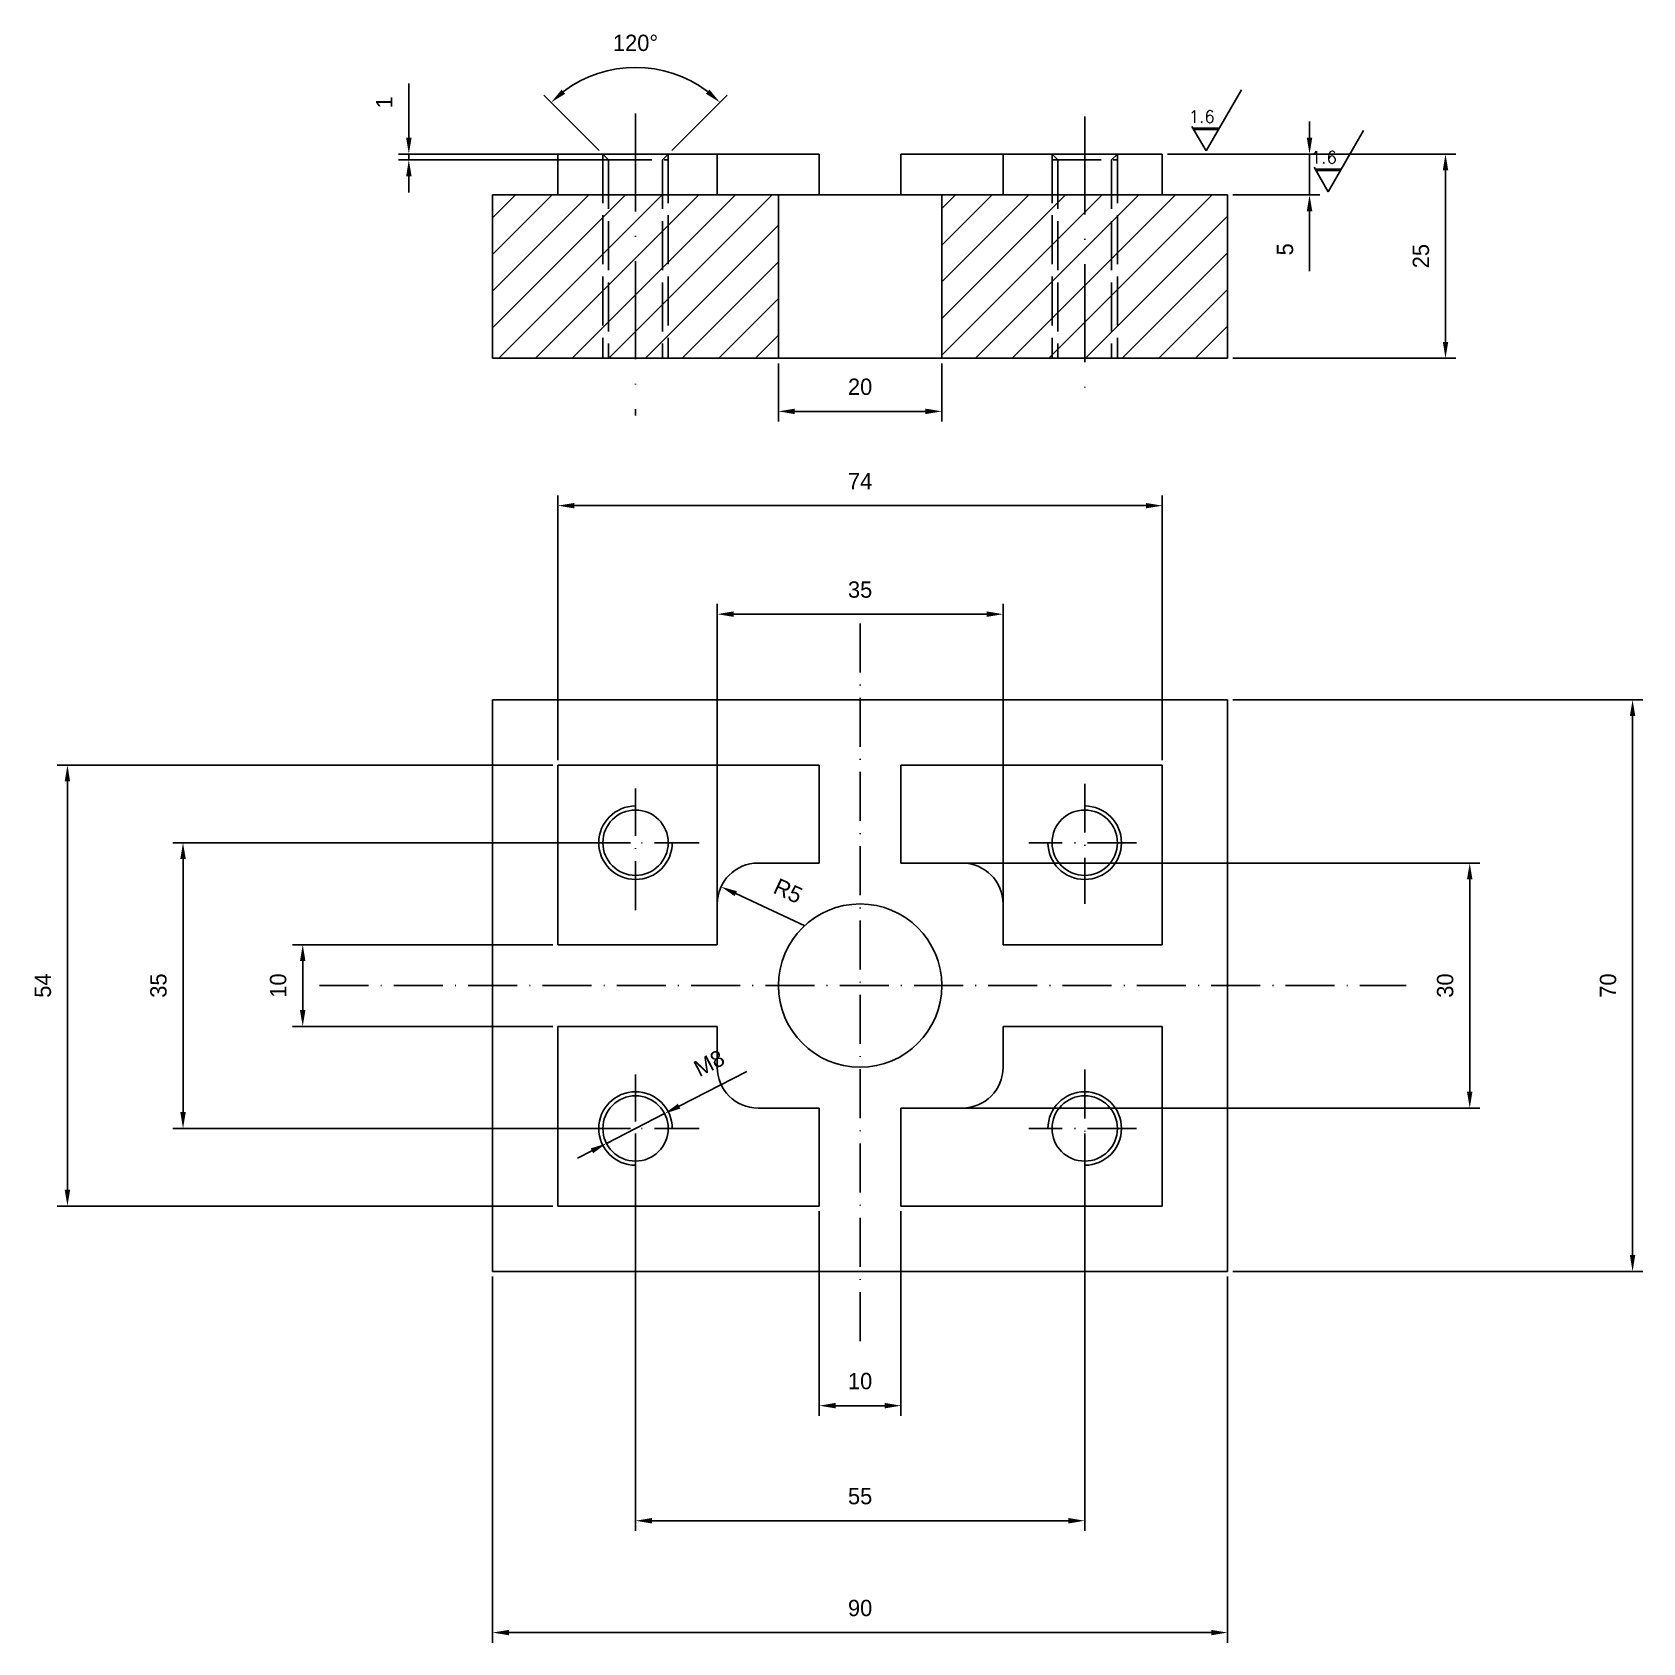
# Model space of a CAD drawing. Header units: millimetres. Extents: x -789 to -592, y 158 to 356.
import ezdxf
from ezdxf.enums import TextEntityAlignment as Align

# ---------------------------------------------------------------- set-up
doc = ezdxf.new("R2010")
doc.units = ezdxf.units.MM
doc.linetypes.add('ACAD_ISO02W100', pattern=[15, 12, -3])
doc.linetypes.add('ACAD_ISO10W100', pattern=[18, 12, -3, 0, -3])
doc.layers.add('asse', color=10, linetype='ACAD_ISO10W100', plot=False)
doc.layers.add('punti nascosti', color=212, linetype='ACAD_ISO02W100', plot=False)
doc.layers.add('oggetto', color=110, linetype='Continuous')
doc.layers.add('quotatura', color=50, linetype='Continuous')
doc.layers.get('0').off()
doc.styles.add('ROMANS', font='romans')
doc.dimstyles.new('ISO-25', dxfattribs={"dimtxt": 2, "dimasz": 2, "dimexe": 1.25, "dimexo": 0.625, "dimgap": 2, "dimtad": 1, "dimdec": 0, "dimzin": 1, "dimtxsty": 'Standard', "dimcen": 2.5, "dimadec": 0, "dimazin": 0, "dimtfac": 1, "dimtdec": 0, "dimtmove": 0, "dimatfit": 3, "dimfxl": 1, "dimarcsym": 0})

# ---------------------------------------------------------------- blocks, each defined once
blk = doc.blocks.new('*D33')
at = {"layer": 'quotatura', "color": 0, "lineweight": -2, "transparency": 16777216}
for p, q in [((-682.46, 253.75), (-612.19, 253.75)), ((-613.44, 251.75), (-613.44, 225.75)), ((-682.46, 223.75), (-612.19, 223.75))]:
    blk.add_line(p, q, dxfattribs=at)
at = {"layer": 'quotatura', "color": 0, "transparency": 16777216}
for points in [[(-613.78, 251.75), (-613.11, 251.75), (-613.44, 253.75)], [(-613.78, 225.75), (-613.11, 225.75), (-613.44, 223.75)]]:
    blk.add_solid(points, dxfattribs=at)
at = {"layer": 'quotatura', "color": 0, "transparency": 16777216, "insert": (-616.44, 238.75), "char_height": 2, "attachment_point": 5, "rotation": 90}
blk.add_mtext('30', dxfattribs=at)
blk = doc.blocks.new('*D34')
at = {"layer": 'quotatura', "color": 0, "lineweight": -2, "transparency": 16777216}
for p, q in [((-642.46, 273.75), (-592.25, 273.75)), ((-593.5, 271.75), (-593.5, 205.75)), ((-642.46, 203.75), (-592.25, 203.75))]:
    blk.add_line(p, q, dxfattribs=at)
at = {"layer": 'quotatura', "color": 0, "transparency": 16777216}
for points in [[(-593.84, 271.75), (-593.17, 271.75), (-593.5, 273.75)], [(-593.84, 205.75), (-593.17, 205.75), (-593.5, 203.75)]]:
    blk.add_solid(points, dxfattribs=at)
at = {"layer": 'quotatura', "color": 0, "transparency": 16777216, "insert": (-596.5, 238.75), "char_height": 2, "attachment_point": 5, "rotation": 90}
blk.add_mtext('70', dxfattribs=at)
blk = doc.blocks.new('*D35')
at = {"layer": 'quotatura', "color": 0, "lineweight": -2, "transparency": 16777216}
for p, q in [((-705.59, 244.37), (-705.59, 285.49)), ((-703.59, 284.24), (-672.59, 284.24)), ((-670.59, 244.37), (-670.59, 285.49))]:
    blk.add_line(p, q, dxfattribs=at)
at = {"layer": 'quotatura', "color": 0, "transparency": 16777216}
for points in [[(-703.59, 284.58), (-703.59, 283.91), (-705.59, 284.24)], [(-672.59, 284.58), (-672.59, 283.91), (-670.59, 284.24)]]:
    blk.add_solid(points, dxfattribs=at)
at = {"layer": 'quotatura', "color": 0, "transparency": 16777216, "insert": (-688.09, 287.24), "char_height": 2, "attachment_point": 5}
blk.add_mtext('35', dxfattribs=at)
blk = doc.blocks.new('*D36')
at = {"layer": 'quotatura', "color": 0, "lineweight": -2, "transparency": 16777216}
for p, q in [((-725.09, 266.37), (-725.09, 298.78)), ((-651.09, 266.37), (-651.09, 298.78)), ((-723.09, 297.53), (-653.09, 297.53))]:
    blk.add_line(p, q, dxfattribs=at)
at = {"layer": 'quotatura', "color": 0, "transparency": 16777216}
for points in [[(-723.09, 297.86), (-723.09, 297.2), (-725.09, 297.53)], [(-653.09, 297.86), (-653.09, 297.2), (-651.09, 297.53)]]:
    blk.add_solid(points, dxfattribs=at)
at = {"layer": 'quotatura', "color": 0, "transparency": 16777216, "insert": (-688.09, 300.53), "char_height": 2, "attachment_point": 5}
blk.add_mtext('74', dxfattribs=at)
blk = doc.blocks.new('*D37')
at = {"layer": 'quotatura', "color": 0, "lineweight": -2, "transparency": 16777216}
for p, q in [((-725.71, 243.75), (-757.59, 243.75)), ((-756.34, 241.75), (-756.34, 235.75)), ((-725.71, 233.75), (-757.59, 233.75))]:
    blk.add_line(p, q, dxfattribs=at)
at = {"layer": 'quotatura', "color": 0, "transparency": 16777216}
for points in [[(-756.68, 241.75), (-756.01, 241.75), (-756.34, 243.75)], [(-756.68, 235.75), (-756.01, 235.75), (-756.34, 233.75)]]:
    blk.add_solid(points, dxfattribs=at)
at = {"layer": 'quotatura', "color": 0, "transparency": 16777216, "insert": (-759.34, 238.75), "char_height": 2, "attachment_point": 5, "rotation": 90}
blk.add_mtext('10', dxfattribs=at)
blk = doc.blocks.new('*D38')
at = {"layer": 'quotatura', "color": 0, "lineweight": -2, "transparency": 16777216}
for p, q in [((-716.21, 256.25), (-772.25, 256.25)), ((-771, 254.25), (-771, 223.25)), ((-716.21, 221.25), (-772.25, 221.25))]:
    blk.add_line(p, q, dxfattribs=at)
at = {"layer": 'quotatura', "color": 0, "transparency": 16777216}
for points in [[(-771.33, 254.25), (-770.66, 254.25), (-771, 256.25)], [(-771.33, 223.25), (-770.66, 223.25), (-771, 221.25)]]:
    blk.add_solid(points, dxfattribs=at)
at = {"layer": 'quotatura', "color": 0, "transparency": 16777216, "insert": (-774, 238.75), "char_height": 2, "attachment_point": 5, "rotation": 90}
blk.add_mtext('35', dxfattribs=at)
blk = doc.blocks.new('*D39')
at = {"layer": 'quotatura', "color": 0, "lineweight": -2, "transparency": 16777216}
for p, q in [((-725.71, 265.75), (-786.4, 265.75)), ((-785.15, 263.75), (-785.15, 213.75)), ((-725.71, 211.75), (-786.4, 211.75))]:
    blk.add_line(p, q, dxfattribs=at)
at = {"layer": 'quotatura', "color": 0, "transparency": 16777216}
for points in [[(-785.49, 263.75), (-784.82, 263.75), (-785.15, 265.75)], [(-785.49, 213.75), (-784.82, 213.75), (-785.15, 211.75)]]:
    blk.add_solid(points, dxfattribs=at)
at = {"layer": 'quotatura', "color": 0, "transparency": 16777216, "insert": (-788.15, 238.75), "char_height": 2, "attachment_point": 5, "rotation": 90}
blk.add_mtext('54', dxfattribs=at)
blk = doc.blocks.new('*D40')
at = {"layer": 'quotatura', "color": 0, "lineweight": -2, "transparency": 16777216}
for p, q in [((-693.09, 211.12), (-693.09, 186.05)), ((-683.09, 211.12), (-683.09, 186.05)), ((-691.09, 187.3), (-685.09, 187.3))]:
    blk.add_line(p, q, dxfattribs=at)
at = {"layer": 'quotatura', "color": 0, "transparency": 16777216}
for points in [[(-691.09, 187.64), (-691.09, 186.97), (-693.09, 187.3)], [(-685.09, 187.64), (-685.09, 186.97), (-683.09, 187.3)]]:
    blk.add_solid(points, dxfattribs=at)
at = {"layer": 'quotatura', "color": 0, "transparency": 16777216, "insert": (-688.09, 190.3), "char_height": 2, "attachment_point": 5}
blk.add_mtext('10', dxfattribs=at)
blk = doc.blocks.new('*D41')
at = {"layer": 'quotatura', "color": 0, "lineweight": -2, "transparency": 16777216}
for p, q in [((-715.59, 220.62), (-715.59, 171.96)), ((-660.59, 220.62), (-660.59, 171.96)), ((-713.59, 173.21), (-662.59, 173.21))]:
    blk.add_line(p, q, dxfattribs=at)
at = {"layer": 'quotatura', "color": 0, "transparency": 16777216}
for points in [[(-713.59, 173.54), (-713.59, 172.87), (-715.59, 173.21)], [(-662.59, 173.54), (-662.59, 172.87), (-660.59, 173.21)]]:
    blk.add_solid(points, dxfattribs=at)
at = {"layer": 'quotatura', "color": 0, "transparency": 16777216, "insert": (-688.09, 176.21), "char_height": 2, "attachment_point": 5}
blk.add_mtext('55', dxfattribs=at)
blk = doc.blocks.new('*D42')
at = {"layer": 'quotatura', "color": 0, "lineweight": -2, "transparency": 16777216}
for p, q in [((-733.09, 203.12), (-733.09, 158.26)), ((-643.09, 203.12), (-643.09, 158.26)), ((-731.09, 159.51), (-645.09, 159.51))]:
    blk.add_line(p, q, dxfattribs=at)
at = {"layer": 'quotatura', "color": 0, "transparency": 16777216}
for points in [[(-731.09, 159.84), (-731.09, 159.18), (-733.09, 159.51)], [(-645.09, 159.84), (-645.09, 159.18), (-643.09, 159.51)]]:
    blk.add_solid(points, dxfattribs=at)
at = {"layer": 'quotatura', "color": 0, "transparency": 16777216, "insert": (-688.09, 162.51), "char_height": 2, "attachment_point": 5}
blk.add_mtext('90', dxfattribs=at)
blk = doc.blocks.new('*D43')
at = {"layer": 'quotatura', "color": 0, "lineweight": -2, "transparency": 16777216}
blk.add_line((-694.85, 246.08), (-703.31, 250.01), dxfattribs=at)
at = {"layer": 'quotatura', "color": 0, "transparency": 16777216}
blk.add_solid([(-703.17, 250.31), (-703.45, 249.71), (-705.12, 250.86)], dxfattribs=at)
at = {"layer": 'quotatura', "color": 0, "transparency": 16777216, "insert": (-696.91, 250.34), "char_height": 2, "attachment_point": 5, "rotation": 335.0701}
blk.add_mtext('R5', dxfattribs=at)
blk = doc.blocks.new('*D44')
at = {"layer": 'quotatura', "color": 0, "lineweight": -2, "transparency": 16777216}
for p, q in [((-701.94, 228.24), (-710.25, 223.98)), ((-719.15, 219.42), (-712.03, 223.07)), ((-720.93, 218.51), (-722.71, 217.6))]:
    blk.add_line(p, q, dxfattribs=at)
at = {"layer": 'quotatura', "color": 0, "transparency": 16777216}
for points in [[(-710.4, 224.28), (-710.1, 223.69), (-712.03, 223.07)], [(-721.08, 218.81), (-720.78, 218.22), (-719.15, 219.42)]]:
    blk.add_solid(points, dxfattribs=at)
at = {"layer": 'quotatura', "color": 0, "transparency": 16777216, "insert": (-706.57, 229.24), "char_height": 2, "attachment_point": 5, "rotation": 27.1298}
blk.add_mtext('M8', dxfattribs=at)
blk = doc.blocks.new('*D45')
at = {"layer": 'quotatura', "color": 0, "lineweight": -2, "transparency": 16777216}
for p, q in [((-743.35, 342.59), (-743.35, 349.25)), ((-719.51, 340.59), (-744.6, 340.59)), ((-719.51, 339.88), (-744.6, 339.88)), ((-743.35, 339.88), (-743.35, 340.59)), ((-743.35, 337.88), (-743.35, 335.88))]:
    blk.add_line(p, q, dxfattribs=at)
at = {"layer": 'quotatura', "color": 0, "transparency": 16777216}
for points in [[(-743.68, 342.59), (-743.01, 342.59), (-743.35, 340.59)], [(-743.68, 337.88), (-743.01, 337.88), (-743.35, 339.88)]]:
    blk.add_solid(points, dxfattribs=at)
at = {"layer": 'quotatura', "color": 0, "transparency": 16777216, "insert": (-746.35, 346.92), "char_height": 2, "attachment_point": 5, "rotation": 90}
blk.add_mtext('1', dxfattribs=at)
blk = doc.blocks.new('*D46')
at = {"layer": 'quotatura', "color": 0, "lineweight": -2, "transparency": 16777216}
for p, q in [((-720.03, 341.03), (-726.81, 347.81)), ((-711.15, 341.03), (-704.37, 347.81))]:
    blk.add_line(p, q, dxfattribs=at)
blk.add_arc((-715.59, 336.59), 14.62, 52.8463, 127.1537, dxfattribs=at)
at = {"layer": 'quotatura', "color": 0, "transparency": 16777216}
for points in [[(-724.2, 347.98), (-724.64, 348.49), (-725.92, 346.92)], [(-706.54, 348.49), (-706.98, 347.98), (-705.25, 346.92)]]:
    blk.add_solid(points, dxfattribs=at)
at = {"layer": 'quotatura', "color": 0, "transparency": 16777216, "insert": (-715.59, 354.2), "char_height": 2, "attachment_point": 5}
blk.add_mtext('120°', dxfattribs=at)
blk = doc.blocks.new('*D47')
at = {"layer": 'quotatura', "color": 0, "lineweight": -2, "transparency": 16777216}
for p, q in [((-698.09, 314.96), (-698.09, 307.83)), ((-678.09, 314.96), (-678.09, 307.83)), ((-696.09, 309.08), (-680.09, 309.08))]:
    blk.add_line(p, q, dxfattribs=at)
at = {"layer": 'quotatura', "color": 0, "transparency": 16777216}
for points in [[(-696.09, 309.41), (-696.09, 308.74), (-698.09, 309.08)], [(-680.09, 309.41), (-680.09, 308.74), (-678.09, 309.08)]]:
    blk.add_solid(points, dxfattribs=at)
at = {"layer": 'quotatura', "color": 0, "transparency": 16777216, "insert": (-688.09, 312.08), "char_height": 2, "attachment_point": 5}
blk.add_mtext('20', dxfattribs=at)
blk = doc.blocks.new('*D48')
at = {"layer": 'quotatura', "color": 0, "lineweight": -2, "transparency": 16777216}
for p, q in [((-650.46, 340.59), (-615.16, 340.59)), ((-616.41, 317.59), (-616.41, 338.59)), ((-642.46, 315.59), (-615.16, 315.59))]:
    blk.add_line(p, q, dxfattribs=at)
at = {"layer": 'quotatura', "color": 0, "transparency": 16777216}
for points in [[(-616.74, 338.59), (-616.07, 338.59), (-616.41, 340.59)], [(-616.74, 317.59), (-616.07, 317.59), (-616.41, 315.59)]]:
    blk.add_solid(points, dxfattribs=at)
at = {"layer": 'quotatura', "color": 0, "transparency": 16777216, "insert": (-619.41, 328.09), "char_height": 2, "attachment_point": 5, "rotation": 90}
blk.add_mtext('25', dxfattribs=at)
blk = doc.blocks.new('*D49')
at = {"layer": 'quotatura', "color": 0, "lineweight": -2, "transparency": 16777216}
for p, q in [((-633.06, 342.59), (-633.06, 344.59)), ((-650.46, 340.59), (-631.81, 340.59)), ((-633.06, 340.59), (-633.06, 335.59)), ((-642.46, 335.59), (-631.81, 335.59)), ((-633.06, 333.59), (-633.06, 326.25))]:
    blk.add_line(p, q, dxfattribs=at)
at = {"layer": 'quotatura', "color": 0, "transparency": 16777216}
for points in [[(-633.39, 342.59), (-632.72, 342.59), (-633.06, 340.59)], [(-633.39, 333.59), (-632.72, 333.59), (-633.06, 335.59)]]:
    blk.add_solid(points, dxfattribs=at)
at = {"layer": 'quotatura', "color": 0, "transparency": 16777216, "insert": (-636.06, 328.92), "char_height": 2, "attachment_point": 5, "rotation": 90}
blk.add_mtext('5', dxfattribs=at)
blk = doc.blocks.new('01_blocco simbolo rugosità')
for q in [(4.11, 7.88), (-1.95, 3.38)]:
    blk.add_line((-0.22, 0.38), q)
at = {"style": 'ROMANS'}
for tag, height, p in [('°', 10.5, (-0.21, 2.37)), ('-', 4, (-0.22, 3.37))]:
    blk.add_attdef(tag, text='', height=height, dxfattribs=at).set_placement(p, align=Align.MIDDLE)
blk.add_attdef('RA', text='', height=1.5, dxfattribs=at).set_placement((-0.75, 3.84), align=Align.CENTER)

msp = doc.modelspace()

# ---------------------------------------------------------------- hatches: boundary and pattern name
at = {"layer": 'oggetto', "true_color": 0xf1eb1f}
h = msp.add_hatch(dxfattribs=at)
h.set_pattern_fill('ANSI31', color=2)
h.set_pattern_definition([(45, (16.211, 26.9184), (-2.245064, 2.245064), [])])
h.paths.add_polyline_path([(-733.09, 335.59), (-733.09, 315.59), (-698.09, 315.59), (-698.09, 335.59)])
h.paths.add_polyline_path([(-678.09, 335.59), (-678.09, 315.59), (-643.09, 315.59), (-643.09, 335.59)])

# ---------------------------------------------------------------- linework, layer by layer
at = {"layer": 'asse'}
for p, q in [((-715.59, 345.56), (-715.59, 308.58)), ((-660.59, 345.2), (-660.59, 309.12))]:
    msp.add_line(p, q, dxfattribs=at)
at = {"layer": 'asse', "ltscale": 0.5}
for p, q in [((-688.09, 283.11), (-688.09, 193.85)), ((-715.59, 247.99), (-715.59, 262.87)), ((-660.59, 263.48), (-660.59, 248.76)), ((-722.37, 256.25), (-707.79, 256.25)), ((-654.23, 256.25), (-667.43, 256.25)), ((-754.29, 238.75), (-621.24, 238.75)), ((-715.59, 212.99), (-715.59, 227.87)), ((-660.59, 228.48), (-660.59, 213.76)), ((-722.37, 221.25), (-707.79, 221.25)), ((-654.23, 221.25), (-667.43, 221.25))]:
    msp.add_line(p, q, dxfattribs=at)
at = {"layer": 'oggetto'}
for p, q in [((-693.09, 340.59), (-725.09, 340.59)), ((-725.09, 335.59), (-725.09, 340.59)), ((-705.59, 335.59), (-705.59, 340.59)), ((-693.09, 335.59), (-693.09, 340.59)), ((-683.09, 335.59), (-683.09, 340.59)), ((-683.09, 340.59), (-651.09, 340.59)), ((-670.59, 335.59), (-670.59, 340.59)), ((-651.09, 335.59), (-651.09, 340.59)), ((-643.09, 335.59), (-733.09, 335.59)), ((-733.09, 335.59), (-733.09, 315.59)), ((-698.09, 315.59), (-698.09, 335.59)), ((-678.09, 315.59), (-678.09, 335.59)), ((-643.09, 315.59), (-643.09, 335.59)), ((-733.09, 315.59), (-643.09, 315.59)), ((-733.09, 273.75), (-733.09, 203.75)), ((-643.09, 273.75), (-733.09, 273.75)), ((-643.09, 203.75), (-643.09, 273.75)), ((-693.09, 265.75), (-725.09, 265.75)), ((-725.09, 265.75), (-725.09, 243.75)), ((-693.09, 253.75), (-693.09, 265.75)), ((-683.09, 265.75), (-683.09, 253.75)), ((-651.09, 265.75), (-683.09, 265.75)), ((-651.09, 243.75), (-651.09, 265.75)), ((-700.59, 253.75), (-693.09, 253.75)), ((-683.09, 253.75), (-675.59, 253.75)), ((-705.59, 243.75), (-705.59, 248.75)), ((-670.59, 248.75), (-670.59, 243.75)), ((-725.09, 243.75), (-705.59, 243.75)), ((-670.59, 243.75), (-651.09, 243.75)), ((-705.59, 233.75), (-725.09, 233.75)), ((-725.09, 233.75), (-725.09, 211.75)), ((-705.59, 228.75), (-705.59, 233.75)), ((-670.59, 228.75), (-670.59, 233.75)), ((-670.59, 233.75), (-651.09, 233.75)), ((-651.09, 233.75), (-651.09, 211.75)), ((-693.09, 223.75), (-700.59, 223.75)), ((-693.09, 211.75), (-693.09, 223.75)), ((-683.09, 211.75), (-683.09, 223.75)), ((-683.09, 223.75), (-675.59, 223.75)), ((-725.09, 211.75), (-693.09, 211.75)), ((-651.09, 211.75), (-683.09, 211.75)), ((-733.09, 203.75), (-643.09, 203.75))]:
    msp.add_line(p, q, dxfattribs=at)
for centre, radius in [((-715.59, 256.25), 4), ((-660.59, 256.25), 4), ((-688.09, 238.75), 10), ((-715.59, 221.25), 4), ((-660.59, 221.25), 4)]:
    msp.add_circle(centre, radius, dxfattribs=at)
for centre, radius, start, end in [((-715.59, 256.25), 4.5, 90, 0), ((-660.59, 256.25), 4.5, 180, 90), ((-700.59, 248.75), 5, 90, 180), ((-675.59, 248.75), 5, 0, 90), ((-700.59, 228.75), 5, 180, 270), ((-675.59, 228.75), 5, 270, 0), ((-715.59, 221.25), 4.5, 0, 270), ((-660.59, 221.25), 4.5, 270, 180)]:
    msp.add_arc(centre, radius, start, end, dxfattribs=at)
at = {"layer": 'punti nascosti', "ltscale": 0.5}
for p, q in [((-719.59, 340.59), (-718.88, 339.88)), ((-719.59, 340.59), (-719.59, 315.59)), ((-719.59, 339.88), (-711.59, 339.88)), ((-718.88, 339.88), (-718.88, 315.59)), ((-711.59, 340.59), (-712.3, 339.88)), ((-712.3, 339.88), (-712.3, 315.59)), ((-711.59, 340.59), (-711.59, 315.59)), ((-664.59, 340.59), (-663.88, 339.88)), ((-664.59, 340.59), (-664.59, 315.59)), ((-664.59, 339.88), (-656.59, 339.88)), ((-663.88, 339.88), (-663.88, 315.59)), ((-656.59, 340.59), (-657.3, 339.88)), ((-657.3, 339.88), (-657.3, 315.59)), ((-656.59, 340.59), (-656.59, 315.59))]:
    msp.add_line(p, q, dxfattribs=at)

# ---------------------------------------------------------------- block references
at = {"layer": 'quotatura'}
for p in [(-645.51, 340.59), (-630.56, 335.59)]:
    msp.add_blockref('01_blocco simbolo rugosità', p, dxfattribs=at).add_auto_attribs({'RA': '1.6', '-': '-'})

# ---------------------------------------------------------------- dimensions: what is measured, and where the dimension line sits
dim = msp.add_angular_dim_2l(base=(-711.81, 350.7), line1=((-711.59, 340.59), (-712.3, 339.88)), line2=((-719.59, 340.59), (-718.88, 339.88)), text='120°', dimstyle='ISO-25', dxfattribs=at)
dim.commit()
dim.dimension.update_dxf_attribs({"geometry": '*D46', "text_midpoint": (-715.59, 354.2)})
for base, p1, p2, picture, middle in [((-743.35, 340.59), (-718.88, 339.88), (-718.88, 340.59), '*D45', (-746.35, 346.92)), ((-616.41, 340.59), (-643.09, 315.59), (-651.09, 340.59), '*D48', (-619.41, 328.09)), ((-593.5, 203.75), (-643.09, 273.75), (-643.09, 203.75), '*D34', (-596.5, 238.75)), ((-785.15, 211.75), (-725.09, 265.75), (-725.09, 211.75), '*D39', (-788.15, 238.75)), ((-771, 221.25), (-715.59, 256.25), (-715.59, 221.25), '*D38', (-774, 238.75)), ((-613.44, 223.75), (-683.09, 253.75), (-683.09, 223.75), '*D33', (-616.44, 238.75)), ((-756.34, 233.75), (-725.09, 243.75), (-725.09, 233.75), '*D37', (-759.34, 238.75))]:
    dim = msp.add_linear_dim(base=base, p1=p1, p2=p2, angle=90, dimstyle='ISO-25', dxfattribs=at)
    dim.commit()
    dim.dimension.update_dxf_attribs({"geometry": picture, "text_midpoint": middle})
dim = msp.add_linear_dim(base=(-633.06, 340.59), p1=(-643.09, 335.59), p2=(-651.09, 340.59), angle=90, dimstyle='ISO-25', dxfattribs=at)
dim.commit()
dim.dimension.update_dxf_attribs({"geometry": '*D49', "text_midpoint": (-633.06, 328.92), "dimtype": 160})
for base, p1, p2, picture, middle in [((-678.09, 309.08), (-698.09, 315.59), (-678.09, 315.59), '*D47', (-688.09, 312.08)), ((-651.09, 297.53), (-725.09, 265.75), (-651.09, 265.75), '*D36', (-688.09, 300.53)), ((-670.59, 284.24), (-705.59, 243.75), (-670.59, 243.75), '*D35', (-688.09, 287.24)), ((-660.59, 173.21), (-715.59, 221.25), (-660.59, 221.25), '*D41', (-688.09, 176.21)), ((-683.09, 187.3), (-693.09, 211.75), (-683.09, 211.75), '*D40', (-688.09, 190.3)), ((-643.09, 159.51), (-733.09, 203.75), (-643.09, 203.75), '*D42', (-688.09, 162.51))]:
    dim = msp.add_linear_dim(base=base, p1=p1, p2=p2, dimstyle='ISO-25', dxfattribs=at)
    dim.commit()
    dim.dimension.update_dxf_attribs({"geometry": picture, "text_midpoint": middle})
dim = msp.add_radius_dim(center=(-700.59, 248.75), mpoint=(-705.12, 250.86), dimstyle='ISO-25', dxfattribs=at)
dim.commit()
dim.dimension.update_dxf_attribs({"geometry": '*D43', "text_midpoint": (-698.17, 247.62), "dimtype": 164})
dim = msp.add_diameter_dim_2p(p1=(-719.15, 219.42), p2=(-712.03, 223.07), text='M8', dimstyle='ISO-25', dxfattribs=at)
dim.commit()
dim.dimension.update_dxf_attribs({"geometry": '*D44', "text_midpoint": (-706.57, 229.24)})

doc.saveas('drawing.dxf')
